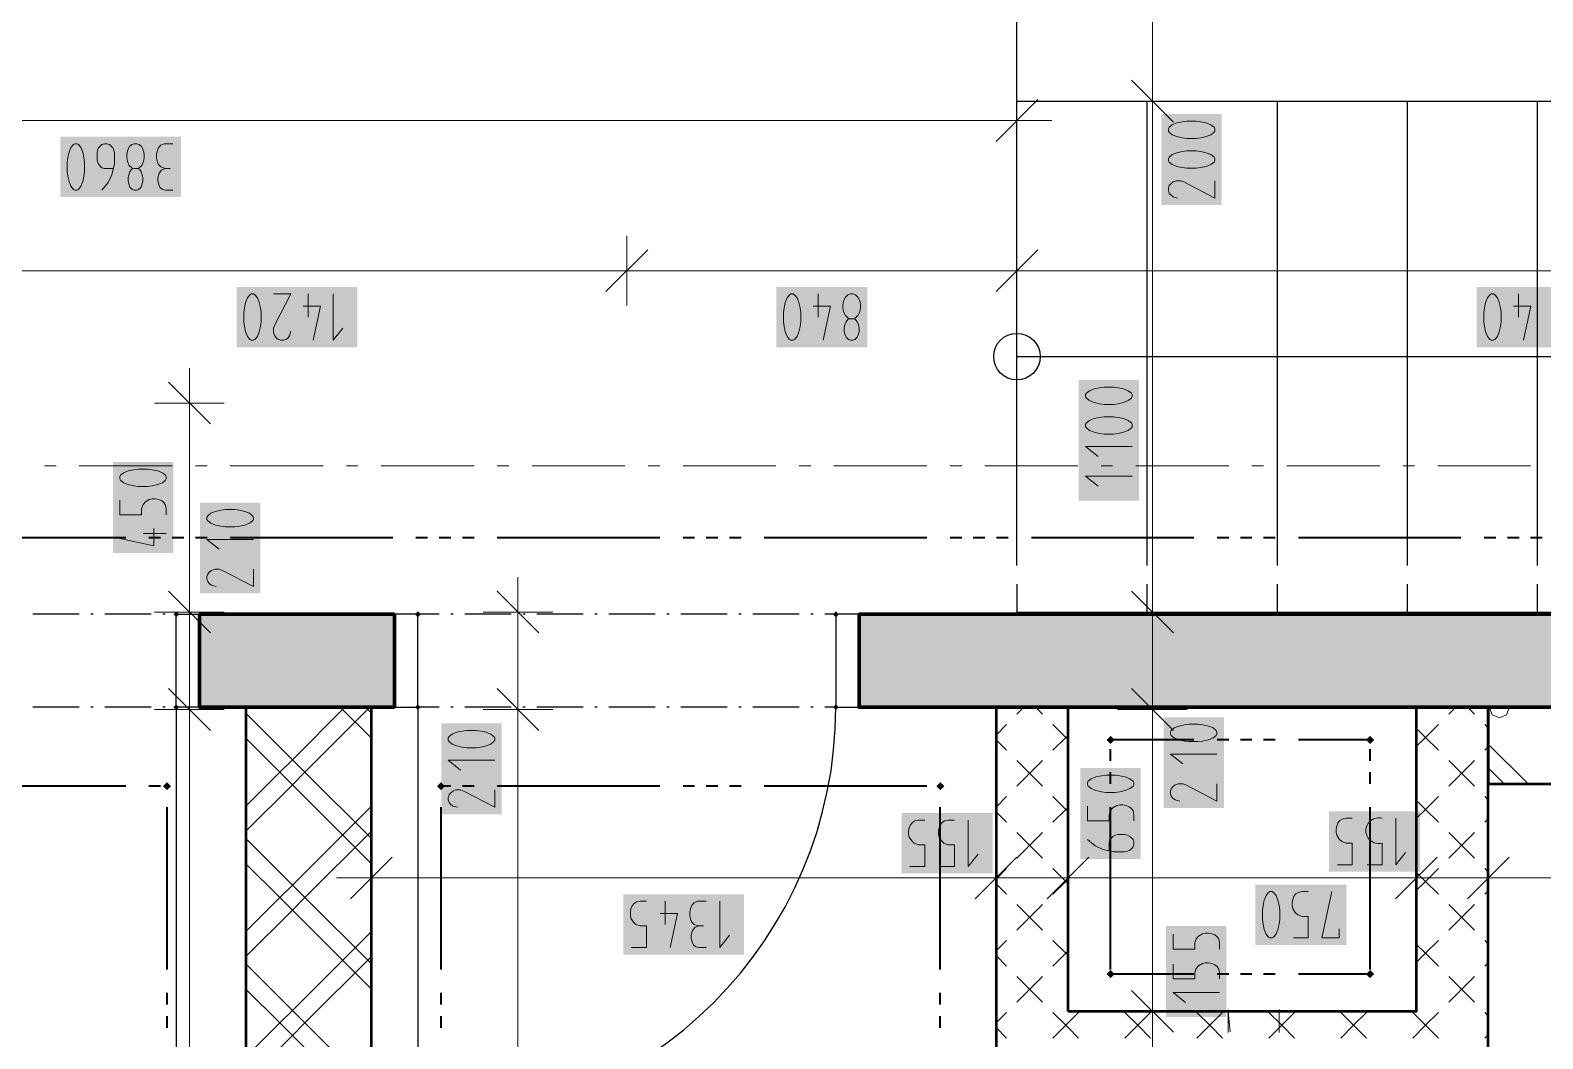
# Model space of a CAD drawing. Header units: millimetres. Extents: x 0 to 594, y 0 to 420.
# Drawn here: x 488.63 to 522.01, y 214.29 to 236.55 of the extents above; entities that cross this region are included whole.
import ezdxf

# ---------------------------------------------------------------- set-up
doc = ezdxf.new("R2010")
doc.units = ezdxf.units.MM
doc.header["$LTSCALE"] = 8
for name, color, linetype in [('PDF_Dvere', 7, 'Continuous'), ('PDF_Instalacni prizdivky', 7, 'Continuous'), ('PDF_Koty delkove', 7, 'Continuous'), ('PDF_Osy hlavni', 7, 'Continuous'), ('PDF_Pozarni useky', 7, 'Continuous'), ('PDF_Preklady', 7, 'Continuous'), ('PDF_Pricky CP', 7, 'Continuous'), ('PDF_Schody 2D', 7, 'Continuous'), ('PDF_Steny akusticke', 7, 'Continuous'), ('PDF_Steny obvodove nosne', 7, 'Continuous')]:
    doc.layers.add(name, color=color, linetype=linetype)

msp = doc.modelspace()

# ---------------------------------------------------------------- linework, layer by layer
at = {"layer": 'PDF_Dvere', "lineweight": 25}
for points in [[(489.708, 223.661), (488.683, 223.661)], [(490.016, 223.661), (489.965, 223.661)], [(491.297, 223.661), (490.272, 223.661)], [(491.604, 223.661), (491.553, 223.661)], [(497.652, 223.661), (497.18, 223.661)], [(497.959, 223.661), (497.908, 223.661)], [(499.241, 223.661), (498.216, 223.661)], [(499.548, 223.661), (499.497, 223.661)], [(500.829, 223.661), (499.804, 223.661)], [(501.137, 223.661), (501.086, 223.661)], [(502.418, 223.661), (501.393, 223.661)], [(502.726, 223.661), (502.674, 223.661)], [(504.007, 223.661), (502.982, 223.661)], [(504.314, 223.661), (504.263, 223.661)], [(505.596, 223.661), (504.571, 223.661)], [(505.903, 223.661), (505.852, 223.661)], [(506.405, 223.661), (506.159, 223.661)], [(489.708, 221.611), (488.683, 221.611)], [(490.016, 221.611), (489.965, 221.611)], [(491.297, 221.611), (490.272, 221.611)], [(491.604, 221.611), (491.553, 221.611)], [(497.959, 221.611), (497.908, 221.611)], [(499.241, 221.611), (498.216, 221.611)], [(499.548, 221.611), (499.497, 221.611)], [(500.829, 221.611), (499.804, 221.611)], [(501.137, 221.611), (501.086, 221.611)], [(502.418, 221.611), (501.393, 221.611)], [(502.726, 221.611), (502.674, 221.611)], [(504.007, 221.611), (502.982, 221.611)], [(504.314, 221.611), (504.263, 221.611)], [(505.596, 221.611), (504.571, 221.611)], [(505.903, 221.611), (505.852, 221.611)]]:
    msp.add_lwpolyline(points, dxfattribs=at)
for points in [[(491.849, 223.661), (492.362, 223.661), (492.362, 221.611), (491.849, 221.611)], [(497.18, 223.661), (496.667, 223.661), (496.667, 221.611), (497.18, 221.611)], [(506.917, 223.661), (506.405, 223.661), (506.405, 221.611), (506.917, 221.611)]]:
    msp.add_lwpolyline(points, close=True, dxfattribs=at)
for points in [[(491.849, 221.611), (491.849, 212.386, -0.414213), (482.624, 221.611), (483.353, 221.611)], [(497.652, 221.611), (497.18, 221.611), (497.18, 212.386, 0.414213), (506.405, 221.611), (506.159, 221.611)]]:
    msp.add_lwpolyline(points, format="xyb", dxfattribs=at)
at = {"layer": 'PDF_Dvere', "lineweight": 25, "transparency": 33554559}
for points in [[(491.913, 223.661), (491.849, 223.597), (491.849, 223.725), (491.785, 223.661)], [(497.244, 223.661), (497.18, 223.597), (497.18, 223.725), (497.116, 223.661)], [(506.469, 223.661), (506.405, 223.597), (506.405, 223.725), (506.341, 223.661)], [(491.913, 221.611), (491.849, 221.547), (491.849, 221.675), (491.785, 221.611)], [(497.244, 221.611), (497.18, 221.547), (497.18, 221.675), (497.116, 221.611)], [(506.469, 221.611), (506.405, 221.547), (506.405, 221.675), (506.341, 221.611)]]:
    msp.add_solid(points, dxfattribs=at)
at = {"layer": 'PDF_Instalacni prizdivky', "lineweight": 50}
msp.add_lwpolyline([(531.568, 216.742), (531.568, 221.611), (530.389, 221.611), (520.806, 221.611), (520.806, 219.92), (530.389, 219.92), (530.389, 216.742)], dxfattribs=at)
at = {"layer": 'PDF_Instalacni prizdivky', "lineweight": 9}
for points in [[(520.835, 221.611), (520.83, 221.598), (520.894, 221.443), (521.049, 221.379), (521.204, 221.443), (521.269, 221.598), (521.263, 221.611)], [(521.682, 219.92), (520.806, 220.796)], [(521.159, 219.92), (520.806, 220.274)]]:
    msp.add_lwpolyline(points, dxfattribs=at)
at = {"layer": 'PDF_Koty delkove', "lineweight": 18}
for points in [[(513.393, 141.969), (513.393, 179.323), (513.393, 180.731), (513.393, 184.278), (513.393, 192.523), (513.393, 198.908), (513.393, 200.394), (513.393, 213.309), (513.393, 214.898), (513.393, 221.56), (513.393, 223.712), (513.393, 234.987), (513.393, 237.037)], [(513.854, 234.526), (512.932, 235.449)], [(510.863, 235.023), (509.941, 234.1)], [(510.402, 235.33), (510.402, 234.562), (510.402, 233.793)], [(514.162, 234.987), (513.393, 234.987), (512.624, 234.987)], [(510.402, 234.562), (490.697, 234.562), (470.838, 234.562), (469.351, 234.562), (157.447, 234.562)], [(510.402, 234.562), (511.171, 234.562)], [(489.579, 233.041), (489.607, 233.024), (489.661, 233.024), (489.689, 233.041), (489.743, 233.109), (489.784, 233.212), (489.812, 233.332), (489.826, 233.433), (489.826, 233.638), (489.812, 233.741), (489.784, 233.861), (489.743, 233.963), (489.689, 234.032), (489.661, 234.049), (489.607, 234.049), (489.579, 234.032), (489.524, 233.963), (489.483, 233.861), (489.456, 233.741), (489.442, 233.638)], [(490.455, 233.502), (490.264, 233.502), (490.209, 233.519), (490.168, 233.553), (490.14, 233.588), (490.113, 233.638), (490.099, 233.707), (490.099, 233.843), (490.113, 233.912), (490.14, 233.963), (490.168, 233.997), (490.209, 234.032), (490.264, 234.049), (490.318, 234.049), (490.373, 234.032), (490.414, 233.997), (490.441, 233.963), (490.469, 233.912), (490.483, 233.843), (490.483, 233.604), (490.428, 233.365), (490.346, 233.194), (490.209, 233.024)], [(490.756, 233.809), (490.756, 233.741), (490.77, 233.656), (490.811, 233.57), (490.866, 233.519), (490.893, 233.502), (491.003, 233.502), (491.03, 233.519), (491.085, 233.57), (491.126, 233.656), (491.14, 233.741), (491.14, 233.809), (491.126, 233.894), (491.085, 233.98), (491.03, 234.032), (490.975, 234.049), (490.921, 234.049)], [(490.921, 234.049), (490.866, 234.032), (490.811, 233.98), (490.77, 233.894), (490.756, 233.809)], [(491.769, 234.049), (491.578, 234.049), (491.51, 234.014), (491.455, 233.963), (491.427, 233.878), (491.413, 233.809), (491.413, 233.741), (491.427, 233.656), (491.455, 233.588), (491.51, 233.537), (491.605, 233.502)], [(514.358, 233.891), (514.153, 233.891), (514.052, 233.877), (513.932, 233.849), (513.829, 233.808), (513.761, 233.754), (513.744, 233.726), (513.744, 233.672), (513.761, 233.644), (513.829, 233.59), (513.932, 233.549), (514.052, 233.521), (514.153, 233.507), (514.358, 233.507), (514.461, 233.521), (514.581, 233.549), (514.683, 233.59), (514.752, 233.644), (514.769, 233.672), (514.769, 233.726), (514.752, 233.754), (514.683, 233.808), (514.581, 233.849), (514.461, 233.877)], [(514.461, 233.877), (514.358, 233.891)], [(489.442, 233.638), (489.442, 233.433), (489.456, 233.332), (489.483, 233.212), (489.524, 233.109), (489.579, 233.041)], [(491.003, 233.502), (491.03, 233.484), (491.071, 233.433), (491.098, 233.365), (491.112, 233.297), (491.112, 233.228), (491.098, 233.16), (491.071, 233.092), (491.016, 233.041), (490.975, 233.024), (490.921, 233.024), (490.88, 233.041), (490.825, 233.092), (490.798, 233.16), (490.784, 233.228), (490.784, 233.297), (490.798, 233.365), (490.825, 233.433), (490.866, 233.484), (490.893, 233.502)], [(491.769, 233.024), (491.605, 233.024), (491.55, 233.041), (491.496, 233.075), (491.468, 233.127), (491.441, 233.228), (491.441, 233.297), (491.468, 233.399), (491.523, 233.468), (491.605, 233.502), (491.714, 233.502)], [(514.769, 233.233), (514.769, 232.85), (514.086, 233.206), (514.017, 233.233), (513.915, 233.233), (513.847, 233.206), (513.796, 233.165), (513.761, 233.124), (513.744, 233.069), (513.744, 233.015), (513.761, 232.96), (513.796, 232.919), (513.847, 232.878), (513.948, 232.85)], [(501.792, 232.015), (501.792, 231.246), (501.792, 230.477)], [(510.402, 232.015), (510.402, 231.246), (510.402, 230.477)], [(502.253, 231.707), (501.331, 230.785)], [(510.863, 231.707), (509.941, 230.785)], [(544.944, 231.246), (533.362, 231.246), (510.402, 231.246), (501.792, 231.246), (492.153, 231.246), (492.136, 231.246), (487.237, 231.246), (481.087, 231.246), (470.838, 231.246), (469.351, 231.246), (434.86, 231.246), (428.813, 231.246), (416.513, 231.246), (405.084, 231.246), (397.192, 231.246), (389.71, 231.246), (312.015, 231.246), (304.533, 231.246), (293.412, 231.246), (290.798, 231.246), (281.778, 231.246)], [(493.72, 230.323), (493.707, 230.425), (493.679, 230.545), (493.638, 230.648), (493.583, 230.716), (493.555, 230.734), (493.501, 230.734), (493.473, 230.716), (493.419, 230.648), (493.378, 230.545), (493.351, 230.425), (493.337, 230.323)], [(493.994, 230.734), (494.378, 230.734), (494.021, 230.05), (493.994, 229.981), (493.994, 229.879), (494.021, 229.811), (494.062, 229.76), (494.103, 229.725), (494.158, 229.709), (494.212, 229.709), (494.267, 229.725), (494.309, 229.76), (494.35, 229.811), (494.378, 229.913)], [(494.76, 230.734), (494.76, 230.221)], [(495.308, 230.734), (495.308, 229.709), (495.527, 229.981)], [(505.385, 229.725), (505.412, 229.709), (505.467, 229.709), (505.495, 229.725), (505.549, 229.794), (505.59, 229.896), (505.618, 230.016), (505.632, 230.118), (505.632, 230.323), (505.618, 230.425), (505.59, 230.545), (505.549, 230.648), (505.495, 230.716), (505.467, 230.734), (505.412, 230.734), (505.385, 230.716), (505.33, 230.648), (505.289, 230.545), (505.262, 230.425), (505.248, 230.323)], [(506.015, 230.734), (506.015, 230.221)], [(520.705, 230.323), (520.705, 230.118), (520.719, 230.016), (520.746, 229.896), (520.787, 229.794), (520.841, 229.725), (520.869, 229.709), (520.923, 229.709), (520.951, 229.725), (521.005, 229.794), (521.046, 229.896), (521.074, 230.016), (521.088, 230.118), (521.088, 230.323), (521.074, 230.425), (521.046, 230.545), (521.005, 230.648), (520.951, 230.716), (520.923, 230.734), (520.869, 230.734), (520.841, 230.716), (520.787, 230.648)], [(521.471, 230.734), (521.471, 230.221)], [(494.651, 230.46), (495.035, 230.46), (494.869, 229.709)], [(505.905, 230.46), (506.289, 230.46), (506.124, 229.709)], [(520.787, 230.648), (520.746, 230.545), (520.719, 230.425), (520.705, 230.323)], [(521.362, 230.46), (521.745, 230.46), (521.58, 229.709)], [(493.337, 230.323), (493.337, 230.118), (493.351, 230.016), (493.378, 229.896), (493.419, 229.794), (493.473, 229.725), (493.501, 229.709), (493.555, 229.709), (493.583, 229.725), (493.638, 229.794), (493.679, 229.896), (493.707, 230.016), (493.72, 230.118), (493.72, 230.323)], [(505.248, 230.323), (505.248, 230.118), (505.262, 230.016), (505.289, 229.896), (505.33, 229.794), (505.385, 229.725)], [(506.809, 230.186), (506.836, 230.169), (506.877, 230.118), (506.904, 230.05), (506.918, 229.981), (506.918, 229.913), (506.904, 229.845), (506.877, 229.776), (506.822, 229.725), (506.781, 229.709), (506.727, 229.709), (506.686, 229.725), (506.63, 229.776), (506.603, 229.845), (506.589, 229.913), (506.589, 229.981), (506.603, 230.05), (506.63, 230.118), (506.672, 230.169), (506.699, 230.186)], [(492.14, 228.325), (492.14, 229.094)], [(492.601, 227.864), (491.679, 228.786)], [(512.533, 228.678), (512.328, 228.678), (512.227, 228.664), (512.107, 228.637), (512.004, 228.596), (511.936, 228.542), (511.919, 228.514), (511.919, 228.46), (511.936, 228.432), (512.004, 228.378), (512.107, 228.336)], [(512.107, 228.336), (512.227, 228.309), (512.328, 228.295), (512.533, 228.295), (512.636, 228.309), (512.756, 228.336), (512.858, 228.378), (512.927, 228.432), (512.944, 228.46), (512.944, 228.514), (512.927, 228.542), (512.858, 228.596), (512.756, 228.637), (512.636, 228.664), (512.533, 228.678)], [(492.909, 228.325), (492.14, 228.325), (491.371, 228.325)], [(492.14, 141.969), (492.14, 169.437), (492.14, 176.197), (492.14, 183.789), (492.14, 197.626), (492.14, 199.113), (492.14, 221.56), (492.14, 223.712), (492.14, 228.325)], [(512.944, 227.364), (511.919, 227.364), (512.192, 227.146)], [(512.944, 226.707), (511.919, 226.707), (512.192, 226.489)], [(490.602, 226.183), (490.602, 225.855), (491.08, 225.855), (491.08, 225.992), (491.115, 226.087), (491.166, 226.142), (491.251, 226.197)], [(491.251, 226.197), (491.319, 226.211), (491.387, 226.211), (491.456, 226.197), (491.524, 226.17), (491.575, 226.128), (491.61, 226.074), (491.627, 225.992), (491.627, 225.855)], [(491.354, 225.554), (491.354, 225.17), (490.602, 225.335)], [(491.627, 225.444), (491.115, 225.444)], [(493.55, 225.316), (492.525, 225.316), (492.798, 225.098)], [(493.55, 224.659), (493.55, 224.276), (492.867, 224.632), (492.798, 224.659), (492.696, 224.659), (492.628, 224.632), (492.577, 224.591), (492.542, 224.55), (492.525, 224.495), (492.525, 224.441), (492.542, 224.386), (492.577, 224.345), (492.628, 224.304), (492.729, 224.276)], [(499.39, 223.712), (499.39, 224.481)], [(492.601, 223.251), (491.679, 224.174)], [(499.851, 223.251), (498.928, 224.174)], [(513.854, 223.251), (512.932, 224.174)], [(492.909, 223.712), (492.14, 223.712), (491.371, 223.712)], [(500.158, 223.712), (499.39, 223.712), (498.621, 223.712)], [(499.39, 141.969), (499.39, 197.626), (499.39, 200.394), (499.39, 221.56), (499.39, 223.712)], [(514.162, 223.712), (513.393, 223.712), (512.624, 223.712)], [(492.601, 221.099), (491.679, 222.021)], [(499.851, 221.099), (498.928, 222.021)], [(513.854, 221.099), (512.932, 222.021)], [(492.909, 221.56), (492.14, 221.56), (491.371, 221.56)], [(500.158, 221.56), (499.39, 221.56), (498.621, 221.56)], [(514.162, 221.56), (513.393, 221.56), (512.624, 221.56)], [(514.405, 221.235), (514.2, 221.235), (514.099, 221.221), (513.979, 221.194), (513.876, 221.153), (513.808, 221.098), (513.791, 221.071), (513.791, 221.016), (513.808, 220.988), (513.876, 220.934), (513.979, 220.893), (514.099, 220.865), (514.2, 220.851)], [(514.2, 220.851), (514.405, 220.851), (514.508, 220.865), (514.628, 220.893), (514.73, 220.934), (514.799, 220.988), (514.816, 221.016), (514.816, 221.071), (514.799, 221.098), (514.73, 221.153), (514.628, 221.194), (514.508, 221.221), (514.405, 221.235)], [(498.877, 220.442), (497.852, 220.442), (498.125, 220.223)], [(514.816, 220.578), (513.791, 220.578), (514.064, 220.359)], [(512.367, 220.113), (512.265, 220.099), (512.145, 220.072), (512.043, 220.031), (511.974, 219.977), (511.958, 219.949), (511.958, 219.895), (511.974, 219.867), (512.043, 219.813), (512.145, 219.772), (512.265, 219.744), (512.367, 219.73), (512.572, 219.73), (512.674, 219.744), (512.794, 219.772), (512.896, 219.813), (512.965, 219.867), (512.983, 219.895), (512.983, 219.949), (512.965, 219.977), (512.896, 220.031), (512.794, 220.072), (512.674, 220.099), (512.572, 220.113)], [(512.572, 220.113), (512.367, 220.113)], [(498.877, 219.785), (498.877, 219.401), (498.193, 219.758), (498.125, 219.785), (498.022, 219.785), (497.955, 219.758), (497.903, 219.717), (497.868, 219.676), (497.852, 219.621), (497.852, 219.566)], [(514.816, 219.921), (514.816, 219.537), (514.132, 219.894), (514.064, 219.921), (513.961, 219.921), (513.894, 219.894), (513.842, 219.853), (513.808, 219.811), (513.791, 219.756), (513.791, 219.702), (513.808, 219.647), (513.842, 219.606), (513.894, 219.565), (513.995, 219.537)], [(497.852, 219.566), (497.868, 219.511), (497.903, 219.47), (497.955, 219.429), (498.056, 219.401)], [(511.958, 219.429), (511.958, 219.101), (512.435, 219.101), (512.435, 219.238), (512.47, 219.333), (512.521, 219.388), (512.606, 219.442), (512.674, 219.456), (512.743, 219.456), (512.811, 219.442), (512.879, 219.415), (512.93, 219.374), (512.965, 219.32), (512.983, 219.238), (512.983, 219.101)], [(508.039, 218.095), (508.367, 218.095), (508.367, 218.573), (508.23, 218.573), (508.135, 218.607), (508.08, 218.659), (508.026, 218.744), (508.012, 218.811), (508.012, 218.88), (508.026, 218.949), (508.053, 219.016), (508.094, 219.068), (508.148, 219.102), (508.23, 219.12), (508.367, 219.12)], [(508.696, 218.095), (509.024, 218.095), (509.024, 218.573), (508.887, 218.573), (508.792, 218.607), (508.737, 218.659), (508.683, 218.744), (508.669, 218.811), (508.669, 218.88), (508.683, 218.949), (508.71, 219.016), (508.751, 219.068), (508.805, 219.102), (508.887, 219.12), (509.024, 219.12)], [(509.326, 219.12), (509.326, 218.095), (509.544, 218.368)], [(517.474, 218.135), (517.803, 218.135), (517.803, 218.612), (517.665, 218.612), (517.57, 218.647), (517.515, 218.698), (517.461, 218.783), (517.447, 218.851), (517.447, 218.92), (517.461, 218.988), (517.488, 219.056), (517.529, 219.107), (517.583, 219.142), (517.665, 219.16), (517.803, 219.16)], [(518.761, 219.16), (518.761, 218.135), (518.979, 218.407)], [(512.435, 218.444), (512.435, 218.635), (512.453, 218.69), (512.486, 218.731), (512.521, 218.758), (512.572, 218.785), (512.64, 218.799), (512.777, 218.799), (512.845, 218.785), (512.896, 218.758), (512.93, 218.731), (512.965, 218.69), (512.983, 218.635), (512.983, 218.581), (512.965, 218.526), (512.93, 218.485), (512.896, 218.458), (512.845, 218.43), (512.777, 218.416), (512.538, 218.416), (512.299, 218.471), (512.128, 218.553), (511.958, 218.69)], [(496.155, 218.611), (496.155, 217.842), (496.155, 217.073)], [(509.941, 218.611), (509.941, 217.842), (509.941, 217.073)], [(511.53, 218.611), (511.53, 217.842), (511.53, 217.073)], [(519.217, 218.611), (519.217, 217.842), (519.217, 217.073)], [(520.806, 218.611), (520.806, 217.842), (520.806, 217.073)], [(496.616, 218.303), (495.694, 217.381)], [(510.402, 218.303), (509.48, 217.381)], [(511.991, 218.303), (511.068, 217.381)], [(519.678, 218.303), (518.756, 217.381)], [(521.267, 218.303), (520.345, 217.381)], [(496.155, 217.842), (495.386, 217.842)], [(531.568, 217.842), (530.565, 217.842), (530.389, 217.842), (528.052, 217.842), (520.806, 217.842), (519.217, 217.842), (511.53, 217.842), (509.941, 217.842), (496.155, 217.842)], [(501.897, 216.304), (502.226, 216.304), (502.226, 216.782), (502.089, 216.782), (501.994, 216.817), (501.939, 216.868), (501.884, 216.953), (501.87, 217.021), (501.87, 217.089), (501.884, 217.158), (501.911, 217.226), (501.952, 217.277), (502.007, 217.312), (502.089, 217.329), (502.226, 217.329)], [(502.637, 217.329), (502.637, 216.817)], [(503.54, 217.329), (503.349, 217.329), (503.281, 217.294), (503.226, 217.243), (503.198, 217.158), (503.184, 217.089), (503.184, 217.021), (503.198, 216.936), (503.226, 216.868), (503.281, 216.817), (503.376, 216.782)], [(503.842, 217.329), (503.842, 216.304), (504.06, 216.577)], [(516.037, 216.517), (516.065, 216.533), (516.12, 216.602), (516.161, 216.704), (516.188, 216.824), (516.202, 216.926), (516.202, 217.131), (516.188, 217.233), (516.161, 217.353), (516.12, 217.455), (516.065, 217.524), (516.037, 217.542), (515.983, 217.542), (515.955, 217.524), (515.901, 217.455), (515.86, 217.353), (515.833, 217.233), (515.819, 217.131)], [(516.503, 216.517), (516.832, 216.517), (516.832, 216.994), (516.694, 216.994), (516.599, 217.029), (516.544, 217.08), (516.49, 217.165), (516.476, 217.233), (516.476, 217.302), (516.49, 217.37), (516.517, 217.438), (516.558, 217.489), (516.612, 217.524), (516.694, 217.542), (516.832, 217.542)], [(517.517, 216.721), (517.517, 216.517), (517.133, 216.517), (517.351, 217.542)], [(502.527, 217.056), (502.911, 217.056), (502.746, 216.304)], [(515.819, 217.131), (515.819, 216.926), (515.833, 216.824), (515.86, 216.704), (515.901, 216.602), (515.955, 216.533), (515.983, 216.517), (516.037, 216.517)], [(503.376, 216.304), (503.321, 216.321), (503.267, 216.356), (503.239, 216.407), (503.212, 216.508), (503.212, 216.577), (503.239, 216.679), (503.294, 216.748), (503.376, 216.782), (503.485, 216.782)], [(513.848, 216.27), (514.325, 216.27), (514.325, 216.407), (514.36, 216.502), (514.411, 216.557), (514.496, 216.611), (514.564, 216.625), (514.633, 216.625), (514.701, 216.611), (514.769, 216.584), (514.82, 216.543), (514.855, 216.489), (514.873, 216.407), (514.873, 216.27)], [(513.848, 216.598), (513.848, 216.27)], [(503.54, 216.304), (503.376, 216.304)], [(513.848, 215.941), (513.848, 215.613), (514.325, 215.613), (514.325, 215.75), (514.36, 215.845), (514.411, 215.9), (514.496, 215.954), (514.564, 215.968), (514.633, 215.968), (514.701, 215.954), (514.769, 215.927), (514.82, 215.886), (514.855, 215.832), (514.873, 215.75), (514.873, 215.613)], [(513.854, 214.436), (512.932, 215.359)], [(514.873, 215.311), (513.848, 215.311), (514.12, 215.093)], [(514.162, 214.898), (513.393, 214.898), (512.624, 214.898)]]:
    msp.add_lwpolyline(points, dxfattribs=at)
for points in [[(514.358, 234.548), (514.153, 234.548), (514.052, 234.534), (513.932, 234.507), (513.829, 234.465), (513.761, 234.411), (513.744, 234.383), (513.744, 234.329), (513.761, 234.301), (513.829, 234.247), (513.932, 234.206), (514.052, 234.178), (514.153, 234.164), (514.358, 234.164), (514.461, 234.178), (514.581, 234.206), (514.683, 234.247), (514.752, 234.301), (514.769, 234.329), (514.769, 234.383), (514.752, 234.411), (514.683, 234.465), (514.581, 234.507), (514.461, 234.534)], [(506.562, 230.494), (506.562, 230.425), (506.576, 230.34), (506.617, 230.255), (506.672, 230.204), (506.699, 230.186), (506.809, 230.186), (506.836, 230.204), (506.891, 230.255), (506.932, 230.34), (506.946, 230.425), (506.946, 230.494), (506.932, 230.579), (506.891, 230.665), (506.836, 230.716), (506.781, 230.734), (506.727, 230.734), (506.672, 230.716), (506.617, 230.665), (506.576, 230.579)], [(512.533, 228.021), (512.328, 228.021), (512.227, 228.007), (512.107, 227.98), (512.004, 227.939), (511.936, 227.885), (511.919, 227.857), (511.919, 227.803), (511.936, 227.775), (512.004, 227.72), (512.107, 227.679), (512.227, 227.651), (512.328, 227.638), (512.533, 227.638), (512.636, 227.651), (512.756, 227.679), (512.858, 227.72), (512.927, 227.775), (512.944, 227.803), (512.944, 227.857), (512.927, 227.885), (512.858, 227.939), (512.756, 227.98), (512.636, 228.007)], [(491.216, 226.868), (491.011, 226.868), (490.91, 226.854), (490.79, 226.827), (490.687, 226.785), (490.619, 226.731), (490.602, 226.703), (490.602, 226.649), (490.619, 226.621), (490.687, 226.567), (490.79, 226.526), (490.91, 226.498), (491.011, 226.484), (491.216, 226.484), (491.319, 226.498), (491.439, 226.526), (491.541, 226.567), (491.61, 226.621), (491.627, 226.649), (491.627, 226.703), (491.61, 226.731), (491.541, 226.785), (491.439, 226.827), (491.319, 226.854)], [(493.139, 225.973), (492.934, 225.973), (492.833, 225.959), (492.713, 225.932), (492.611, 225.891), (492.542, 225.837), (492.525, 225.809), (492.525, 225.755), (492.542, 225.727), (492.611, 225.673), (492.713, 225.632), (492.833, 225.604), (492.934, 225.59), (493.139, 225.59), (493.242, 225.604), (493.362, 225.632), (493.464, 225.673), (493.533, 225.727), (493.55, 225.755), (493.55, 225.809), (493.533, 225.837), (493.464, 225.891), (493.362, 225.932), (493.242, 225.959)], [(498.466, 221.099), (498.261, 221.099), (498.16, 221.085), (498.04, 221.058), (497.937, 221.017), (497.868, 220.963), (497.852, 220.935), (497.852, 220.881), (497.868, 220.853), (497.937, 220.798), (498.04, 220.757), (498.16, 220.729), (498.261, 220.715), (498.466, 220.715), (498.569, 220.729), (498.688, 220.757), (498.791, 220.798), (498.86, 220.853), (498.877, 220.881), (498.877, 220.935), (498.86, 220.963), (498.791, 221.017), (498.688, 221.058), (498.569, 221.085)]]:
    msp.add_lwpolyline(points, close=True, dxfattribs=at)
msp.add_lwpolyline([(518.131, 218.135), (518.46, 218.135), (518.46, 218.612, -1.306867), (518.46, 219.16)], format="xyb", dxfattribs=at)
at = {"layer": 'PDF_Koty delkove', "color": 7, "lineweight": 18, "true_color": 0xffffff, "transparency": 33554559}
for points in [[(514.923, 232.696), (514.923, 234.701), (513.591, 232.696), (513.591, 234.701)], [(491.951, 234.203), (489.289, 234.203), (491.951, 232.87), (489.289, 232.87)], [(495.845, 230.887), (493.183, 230.887), (495.845, 229.555), (493.183, 229.555)], [(507.1, 230.887), (505.095, 230.887), (507.1, 229.555), (505.095, 229.555)], [(523.213, 230.887), (520.551, 230.887), (523.213, 229.555), (520.551, 229.555)], [(513.098, 226.17), (513.098, 228.832), (511.766, 226.17), (511.766, 228.832)], [(491.781, 225.016), (491.781, 227.021), (490.449, 225.016), (490.449, 227.021)], [(493.704, 224.122), (493.704, 226.127), (492.372, 224.122), (492.372, 226.127)], [(514.97, 219.383), (514.97, 221.388), (513.637, 219.383), (513.637, 221.388)], [(499.031, 219.248), (499.031, 221.252), (497.698, 219.248), (497.698, 221.252)], [(513.136, 218.262), (513.136, 220.267), (511.804, 218.262), (511.804, 220.267)], [(509.863, 219.274), (507.858, 219.274), (509.863, 217.941), (507.858, 217.941)], [(519.298, 219.313), (517.293, 219.313), (519.298, 217.981), (517.293, 217.981)], [(517.67, 217.695), (515.665, 217.695), (517.67, 216.363), (515.665, 216.363)], [(504.379, 217.483), (501.717, 217.483), (504.379, 216.151), (501.717, 216.151)], [(515.026, 214.774), (515.026, 216.779), (513.694, 214.774), (513.694, 216.779)]]:
    msp.add_solid(points, dxfattribs=at)
at = {"layer": 'PDF_Osy hlavni', "lineweight": 18}
for points in [[(489.196, 226.941), (488.94, 226.941)], [(491.758, 226.941), (489.708, 226.941)], [(492.527, 226.941), (492.271, 226.941)], [(495.089, 226.941), (493.039, 226.941)], [(495.858, 226.941), (495.602, 226.941)], [(498.421, 226.941), (496.371, 226.941)], [(499.189, 226.941), (498.933, 226.941)], [(501.752, 226.941), (499.702, 226.941)], [(502.521, 226.941), (502.264, 226.941)], [(505.083, 226.941), (503.033, 226.941)], [(505.852, 226.941), (505.596, 226.941)], [(508.414, 226.941), (506.364, 226.941)], [(509.183, 226.941), (508.927, 226.941)], [(511.746, 226.941), (509.696, 226.941)], [(512.514, 226.941), (512.258, 226.941)], [(515.077, 226.941), (513.027, 226.941)], [(515.846, 226.941), (515.589, 226.941)], [(518.408, 226.941), (516.358, 226.941)], [(519.177, 226.941), (518.921, 226.941)], [(521.739, 226.941), (519.689, 226.941)]]:
    msp.add_lwpolyline(points, dxfattribs=at)
at = {"layer": 'PDF_Pozarni useky', "lineweight": 35}
for points in [[(490.733, 225.352), (487.146, 225.352)], [(491.502, 225.352), (491.246, 225.352)], [(492.015, 225.352), (491.758, 225.352)], [(492.527, 225.352), (492.271, 225.352)], [(496.627, 225.352), (493.039, 225.352)], [(497.396, 225.352), (497.139, 225.352)], [(497.908, 225.352), (497.652, 225.352)], [(498.421, 225.352), (498.164, 225.352)], [(502.521, 225.352), (498.933, 225.352)], [(503.289, 225.352), (503.033, 225.352)], [(503.802, 225.352), (503.546, 225.352)], [(504.314, 225.352), (504.058, 225.352)], [(508.414, 225.352), (504.827, 225.352)], [(509.183, 225.352), (508.927, 225.352)], [(509.696, 225.352), (509.439, 225.352)], [(510.208, 225.352), (509.952, 225.352)], [(514.308, 225.352), (510.721, 225.352)], [(515.077, 225.352), (514.821, 225.352)], [(515.589, 225.352), (515.333, 225.352)], [(516.102, 225.352), (515.846, 225.352)], [(520.202, 225.352), (516.614, 225.352)], [(520.97, 225.352), (520.714, 225.352)], [(521.483, 225.352), (521.227, 225.352)], [(521.995, 225.352), (521.739, 225.352)], [(514.308, 220.889), (512.469, 220.889)], [(512.469, 220.43), (512.469, 220.686)], [(515.077, 220.889), (514.821, 220.889)], [(515.589, 220.889), (515.333, 220.889)], [(516.102, 220.889), (515.846, 220.889)], [(518.196, 220.889), (516.614, 220.889)], [(518.196, 220.43), (518.196, 220.686)], [(512.469, 219.918), (512.469, 220.174)], [(518.196, 219.918), (518.196, 220.174)], [(490.733, 219.869), (487.146, 219.869)], [(491.502, 219.869), (491.246, 219.869)], [(497.908, 219.869), (497.692, 219.869)], [(498.421, 219.869), (498.164, 219.869)], [(502.521, 219.869), (498.933, 219.869)], [(503.289, 219.869), (503.033, 219.869)], [(503.802, 219.869), (503.546, 219.869)], [(504.314, 219.869), (504.058, 219.869)], [(508.414, 219.869), (504.827, 219.869)], [(491.645, 215.818), (491.645, 219.405)], [(497.692, 215.818), (497.692, 219.405)], [(508.711, 215.818), (508.711, 219.405)], [(512.469, 215.818), (512.469, 219.405)], [(518.196, 215.818), (518.196, 219.405)], [(514.308, 215.72), (512.469, 215.72)], [(515.077, 215.72), (514.821, 215.72)], [(515.589, 215.72), (515.333, 215.72)], [(516.102, 215.72), (515.846, 215.72)], [(518.196, 215.72), (516.614, 215.72)], [(491.645, 215.049), (491.645, 215.305)], [(497.692, 215.049), (497.692, 215.305)], [(508.711, 215.049), (508.711, 215.305)], [(491.645, 214.536), (491.645, 214.793)], [(497.692, 214.536), (497.692, 214.793)], [(508.711, 214.536), (508.711, 214.793)]]:
    msp.add_lwpolyline(points, dxfattribs=at)
at = {"layer": 'PDF_Pozarni useky', "lineweight": 35, "transparency": 33554559}
for points in [[(512.469, 220.8), (512.38, 220.889), (512.559, 220.889), (512.469, 220.979)], [(512.559, 220.889), (512.469, 220.8), (512.469, 220.979), (512.38, 220.889)], [(518.196, 220.8), (518.107, 220.889), (518.286, 220.889), (518.196, 220.979)], [(518.286, 220.889), (518.196, 220.8), (518.196, 220.979), (518.107, 220.889)], [(491.645, 219.779), (491.555, 219.869), (491.735, 219.869), (491.645, 219.958)], [(491.735, 219.869), (491.645, 219.779), (491.645, 219.958), (491.555, 219.869)], [(497.692, 219.779), (497.603, 219.869), (497.782, 219.869), (497.692, 219.958)], [(497.782, 219.869), (497.692, 219.779), (497.692, 219.958), (497.603, 219.869)], [(508.711, 219.779), (508.621, 219.869), (508.801, 219.869), (508.711, 219.958)], [(508.801, 219.869), (508.711, 219.779), (508.711, 219.958), (508.621, 219.869)], [(512.469, 215.63), (512.38, 215.72), (512.559, 215.72), (512.469, 215.809)], [(512.559, 215.72), (512.469, 215.63), (512.469, 215.809), (512.38, 215.72)], [(518.286, 215.72), (518.196, 215.63), (518.196, 215.809), (518.107, 215.72)], [(518.196, 215.63), (518.107, 215.72), (518.286, 215.72), (518.196, 215.809)]]:
    msp.add_solid(points, dxfattribs=at)
at = {"layer": 'PDF_Preklady', "lineweight": 18}
for points in [[(515.846, 214.898), (515.066, 214.898)], [(515.066, 214.434), (515.066, 214.898)], [(515.106, 214.446), (515.066, 214.898)], [(516.193, 214.434), (516.193, 214.898)]]:
    msp.add_lwpolyline(points, dxfattribs=at)
at = {"layer": 'PDF_Preklady', "lineweight": 18, "transparency": 33554559}
for points in [[(515.112, 214.898), (515.066, 214.851), (515.066, 214.944), (515.02, 214.898)], [(515.066, 214.851), (515.02, 214.898), (515.112, 214.898), (515.066, 214.944)], [(515.07, 214.852), (515.02, 214.893), (515.112, 214.902), (515.062, 214.943)], [(516.193, 214.851), (516.147, 214.898), (516.239, 214.898), (516.193, 214.944)], [(516.239, 214.898), (516.193, 214.851), (516.193, 214.944), (516.147, 214.898)]]:
    msp.add_solid(points, dxfattribs=at)
at = {"layer": 'PDF_Pricky CP', "lineweight": 50}
for points in [[(511.53, 214.898), (511.53, 221.611), (509.941, 221.611), (509.941, 221.56), (509.941, 213.309), (511.53, 213.309)], [(511.53, 213.309), (515.066, 213.309), (516.193, 213.309), (520.806, 213.309), (520.806, 214.898), (520.806, 219.92), (520.806, 221.611), (519.217, 221.611), (519.217, 214.898), (516.193, 214.898), (515.066, 214.898), (511.53, 214.898)]]:
    msp.add_lwpolyline(points, dxfattribs=at)
at = {"layer": 'PDF_Pricky CP', "lineweight": 9}
for points in [[(510.556, 221.611), (510.4, 221.455)], [(510.968, 221.455), (510.812, 221.611)], [(520.088, 221.611), (519.932, 221.455)], [(520.501, 221.455), (520.345, 221.611)], [(509.941, 220.996), (510.174, 221.229)], [(511.53, 220.894), (511.478, 220.945), (511.194, 221.229)], [(511.194, 220.661), (511.478, 220.945), (511.53, 220.996)], [(519.217, 220.74), (519.422, 220.945), (519.706, 221.229)], [(519.706, 220.661), (519.422, 220.945), (519.217, 221.15)], [(520.806, 221.15), (520.726, 221.229)], [(510.174, 220.661), (509.941, 220.894)], [(520.806, 220.74), (520.726, 220.661)], [(510.968, 219.866), (510.4, 220.435)], [(510.968, 220.435), (510.4, 219.866)], [(520.501, 219.866), (519.932, 220.435)], [(520.501, 220.435), (519.932, 219.866)], [(509.941, 219.407), (510.174, 219.641)], [(511.53, 219.305), (511.478, 219.356), (511.194, 219.641)], [(511.194, 219.072), (511.478, 219.356), (511.53, 219.407)], [(519.217, 219.151), (519.422, 219.356), (519.706, 219.641)], [(519.706, 219.072), (519.422, 219.356), (519.217, 219.561)], [(520.806, 219.561), (520.726, 219.641)], [(510.174, 219.072), (509.941, 219.305)], [(520.806, 219.151), (520.726, 219.072)], [(510.968, 218.277), (510.4, 218.846)], [(510.968, 218.846), (510.4, 218.277)], [(520.501, 218.277), (519.932, 218.846)], [(520.501, 218.846), (519.932, 218.277)], [(509.941, 217.819), (510.174, 218.052)], [(511.53, 217.716), (511.478, 217.767), (511.194, 218.052)], [(519.217, 217.562), (519.422, 217.767), (519.706, 218.052)], [(520.806, 217.972), (520.726, 218.052)], [(510.174, 217.483), (509.941, 217.716)], [(511.194, 217.483), (511.478, 217.767), (511.53, 217.819)], [(519.706, 217.483), (519.422, 217.767), (519.217, 217.972)], [(520.806, 217.562), (520.726, 217.483)], [(510.968, 216.689), (510.4, 217.257)], [(510.968, 217.257), (510.4, 216.689)], [(520.501, 216.689), (519.932, 217.257)], [(520.501, 217.257), (519.932, 216.689)], [(509.941, 216.23), (510.174, 216.463)], [(511.53, 216.127), (511.478, 216.179), (511.194, 216.463)], [(519.217, 215.974), (519.422, 216.179), (519.706, 216.463)], [(519.706, 215.894), (519.422, 216.179), (519.217, 216.384)], [(520.806, 216.384), (520.726, 216.463)], [(510.174, 215.894), (509.941, 216.127)], [(511.194, 215.894), (511.478, 216.179), (511.53, 216.23)], [(510.968, 215.1), (510.4, 215.669)], [(510.968, 215.669), (510.4, 215.1)], [(520.501, 215.1), (519.932, 215.669)], [(520.501, 215.669), (519.932, 215.1)], [(520.806, 215.974), (520.726, 215.894)], [(509.941, 214.641), (510.174, 214.874)], [(511.53, 214.539), (511.478, 214.59), (511.194, 214.874)], [(511.53, 214.641), (511.763, 214.874)], [(513.352, 214.306), (513.067, 214.59), (512.783, 214.874)], [(512.783, 214.306), (513.067, 214.59), (513.352, 214.874)], [(514.94, 214.306), (514.656, 214.59), (514.371, 214.874)], [(514.371, 214.306), (514.656, 214.59), (514.94, 214.874)], [(516.529, 214.306), (516.245, 214.59), (515.96, 214.874)], [(515.96, 214.306), (516.245, 214.59), (516.529, 214.874)], [(518.118, 214.306), (517.833, 214.59), (517.549, 214.874)], [(517.549, 214.306), (517.833, 214.59), (518.118, 214.874)], [(519.706, 214.306), (519.422, 214.59), (519.138, 214.874)], [(519.138, 214.306), (519.422, 214.59), (519.706, 214.874)], [(520.806, 214.795), (520.726, 214.874)], [(510.174, 214.306), (509.941, 214.539)], [(511.194, 214.306), (511.478, 214.59), (511.53, 214.641)], [(511.763, 214.306), (511.53, 214.539)], [(520.806, 214.385), (520.726, 214.306)]]:
    msp.add_lwpolyline(points, dxfattribs=at)
at = {"layer": 'PDF_Schody 2D', "lineweight": 25}
for points in [[(510.402, 224.737), (510.402, 237.037), (520.6, 237.037)], [(510.402, 234.987), (533.362, 234.987)], [(513.272, 234.987), (513.272, 224.737)], [(516.142, 234.987), (516.142, 224.737)], [(519.012, 234.987), (519.012, 224.737)], [(521.882, 234.987), (521.882, 224.737)], [(510.402, 229.35), (533.362, 229.35), (532.337, 230.375)], [(510.402, 224.327), (510.402, 223.712)], [(513.272, 224.327), (513.272, 223.712)], [(516.142, 224.327), (516.142, 223.712)], [(519.012, 224.327), (519.012, 223.712)], [(521.882, 224.327), (521.882, 223.712)], [(510.402, 223.712), (533.362, 223.712)]]:
    msp.add_lwpolyline(points, dxfattribs=at)
msp.add_circle((510.402, 229.35), 0.513, dxfattribs=at)
at = {"layer": 'PDF_Steny akusticke', "lineweight": 50}
msp.add_lwpolyline([(496.155, 200.394), (496.155, 221.56), (496.155, 221.611), (493.387, 221.611), (493.387, 221.56), (493.387, 199.113), (493.387, 197.626), (493.387, 197.626), (496.155, 197.626), (496.155, 197.626)], dxfattribs=at)
at = {"layer": 'PDF_Steny akusticke', "lineweight": 9}
for points in [[(496.155, 218.71), (494.689, 220.176), (494.412, 220.453), (493.387, 221.478)], [(494.412, 220.453), (495.571, 221.611)], [(494.412, 219.899), (494.689, 220.176), (496.124, 221.611)], [(496.155, 220.924), (495.468, 221.611)], [(496.155, 221.478), (496.022, 221.611)], [(493.387, 218.874), (494.412, 219.899), (494.136, 220.176), (493.387, 220.924)], [(493.387, 219.428), (494.136, 220.176), (494.412, 220.453)], [(496.155, 218.157), (494.412, 219.899)], [(494.136, 217.409), (494.412, 217.685), (496.155, 219.428)], [(496.155, 215.943), (494.689, 217.409), (494.412, 217.685), (493.387, 218.71)], [(494.689, 217.409), (496.155, 218.874)], [(494.136, 217.409), (493.387, 218.157)], [(493.387, 216.107), (494.412, 217.132), (494.136, 217.409), (493.387, 216.66)], [(494.412, 217.132), (494.689, 217.409)], [(496.155, 215.39), (494.412, 217.132)], [(494.136, 214.641), (494.412, 214.918), (496.155, 216.66)], [(494.689, 214.641), (496.155, 216.107)], [(496.155, 213.176), (494.689, 214.641), (494.412, 214.918), (493.387, 215.943)], [(494.136, 214.641), (493.387, 215.39)], [(493.387, 213.34), (494.412, 214.365), (494.136, 214.641), (493.387, 213.893)], [(494.412, 214.365), (494.689, 214.641)], [(496.155, 212.622), (494.412, 214.365)]]:
    msp.add_lwpolyline(points, dxfattribs=at)
at = {"layer": 'PDF_Steny obvodove nosne', "lineweight": 70}
for points in [[(496.667, 223.661), (492.362, 223.661), (492.362, 221.611), (493.387, 221.611), (496.155, 221.611), (496.667, 221.611)], [(496.667, 223.661), (496.667, 221.611)], [(533.618, 218.792), (533.618, 221.611), (533.618, 222.021), (533.618, 223.661), (533.618, 223.661), (506.917, 223.661), (506.917, 221.611), (509.941, 221.611), (511.53, 221.611), (519.217, 221.611), (520.806, 221.611), (530.389, 221.611), (531.568, 221.611), (531.568, 216.742), (533.618, 216.742)]]:
    msp.add_lwpolyline(points, dxfattribs=at)
at = {"layer": 'PDF_Steny obvodove nosne', "color": 9, "lineweight": 9, "true_color": 0xc0c0c0, "transparency": 33554559}
for points in [[(492.362, 221.611), (496.667, 221.611), (492.362, 223.661), (496.667, 223.661)], [(533.618, 223.661), (506.917, 223.661), (533.618, 221.611), (506.917, 221.611)]]:
    msp.add_solid(points, dxfattribs=at)

doc.saveas('drawing.dxf')
